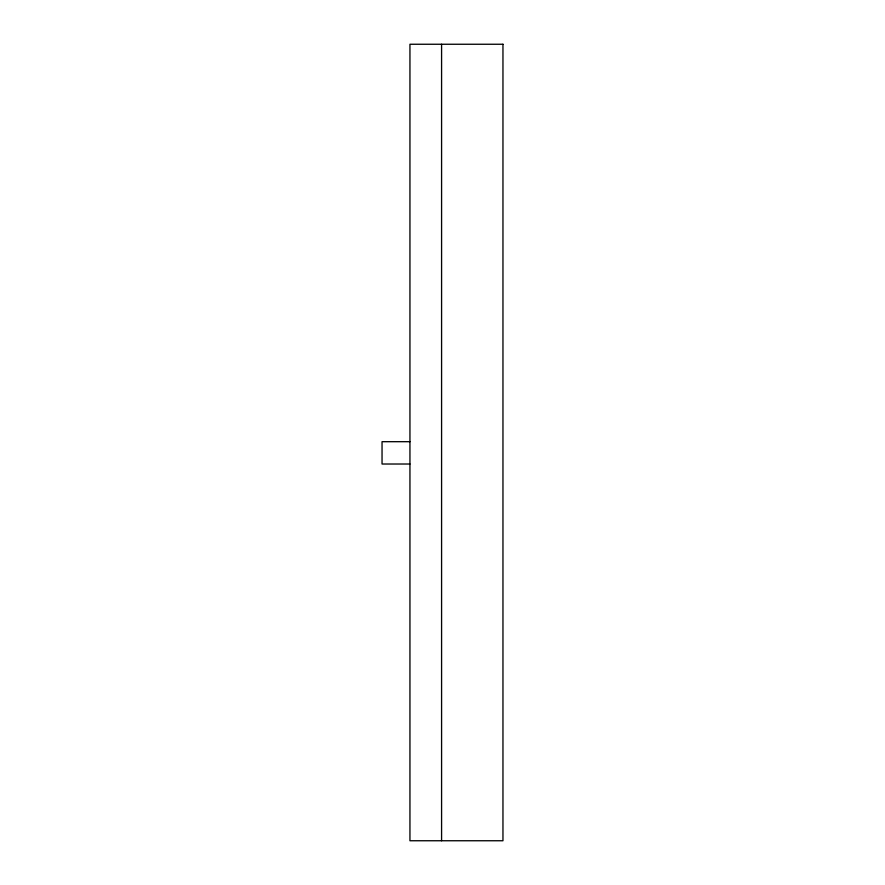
<?xml version="1.0" encoding="UTF-8"?>
<svg xmlns="http://www.w3.org/2000/svg" width="885" height="885" viewBox="0 0 885 885"><rect width="100%" height="100%" fill="white"/><g stroke="black" fill="none" stroke-linecap="round" stroke-linejoin="round"><path stroke-width="1.33" d="M409.943 441.692L382.043 441.692L382.043 464.017L409.943 464.017M441.582 44.25L441.582 840.75M502.957 44.25L409.943 44.25L409.943 840.75L502.957 840.75L502.957 44.25"/></g></svg>
